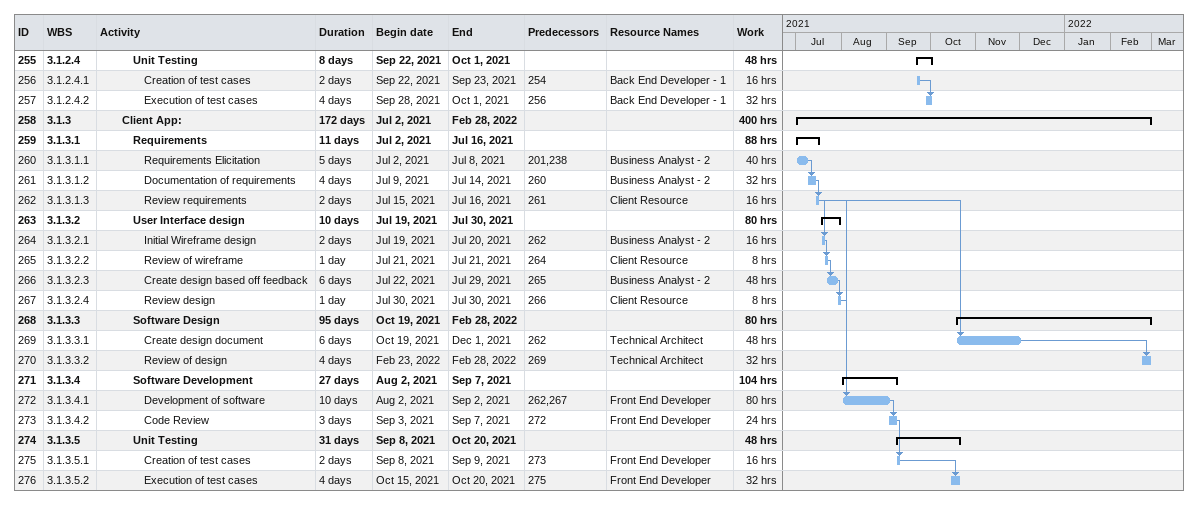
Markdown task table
| ID | WBS | Task | Duration | Start | Finish | Predecessors | Resources | Work (h) |
|---|---|---|---|---|---|---|---|---|
| 255 | 3.1.2.4 | **Unit Testing** | 8d | 2021-09-22 | 2021-10-01 |  |  | 48 |
| 256 | 3.1.2.4.1 | Creation of test cases | 2d | 2021-09-22 | 2021-09-23 | 254 | Back End Developer - 1 | 16 |
| 257 | 3.1.2.4.2 | Execution of test cases | 4d | 2021-09-28 | 2021-10-01 | 256 | Back End Developer - 1 | 32 |
| 258 | 3.1.3 | **Client App:** | 172d | 2021-07-02 | 2022-02-28 |  |  | 400 |
| 259 | 3.1.3.1 | **Requirements** | 11d | 2021-07-02 | 2021-07-16 |  |  | 88 |
| 260 | 3.1.3.1.1 | Requirements Elicitation | 5d | 2021-07-02 | 2021-07-08 | 201, 238 | Business Analyst - 2 | 40 |
| 261 | 3.1.3.1.2 | Documentation of requirements | 4d | 2021-07-09 | 2021-07-14 | 260 | Business Analyst - 2 | 32 |
| 262 | 3.1.3.1.3 | Review requirements | 2d | 2021-07-15 | 2021-07-16 | 261 | Client Resource | 16 |
| 263 | 3.1.3.2 | **User Interface design** | 10d | 2021-07-19 | 2021-07-30 |  |  | 80 |
| 264 | 3.1.3.2.1 | Initial Wireframe design | 2d | 2021-07-19 | 2021-07-20 | 262 | Business Analyst - 2 | 16 |
| 265 | 3.1.3.2.2 | Review of wireframe | 1d | 2021-07-21 | 2021-07-21 | 264 | Client Resource | 8 |
| 266 | 3.1.3.2.3 | Create design based off feedback | 6d | 2021-07-22 | 2021-07-29 | 265 | Business Analyst - 2 | 48 |
| 267 | 3.1.3.2.4 | Review design | 1d | 2021-07-30 | 2021-07-30 | 266 | Client Resource | 8 |
| 268 | 3.1.3.3 | **Software Design** | 95d | 2021-10-19 | 2022-02-28 |  |  | 80 |
| 269 | 3.1.3.3.1 | Create design document | 6d | 2021-10-19 | 2021-12-01 | 262 | Technical Architect | 48 |
| 270 | 3.1.3.3.2 | Review of design | 4d | 2022-02-23 | 2022-02-28 | 269 | Technical Architect | 32 |
| 271 | 3.1.3.4 | **Software Development** | 27d | 2021-08-02 | 2021-09-07 |  |  | 104 |
| 272 | 3.1.3.4.1 | Development of software | 10d | 2021-08-02 | 2021-09-02 | 262, 267 | Front End Developer | 80 |
| 273 | 3.1.3.4.2 | Code Review | 3d | 2021-09-03 | 2021-09-07 | 272 | Front End Developer | 24 |
| 274 | 3.1.3.5 | **Unit Testing** | 31d | 2021-09-08 | 2021-10-20 |  |  | 48 |
| 275 | 3.1.3.5.1 | Creation of test cases | 2d | 2021-09-08 | 2021-09-09 | 273 | Front End Developer | 16 |
| 276 | 3.1.3.5.2 | Execution of test cases | 4d | 2021-10-15 | 2021-10-20 | 275 | Front End Developer | 32 |
